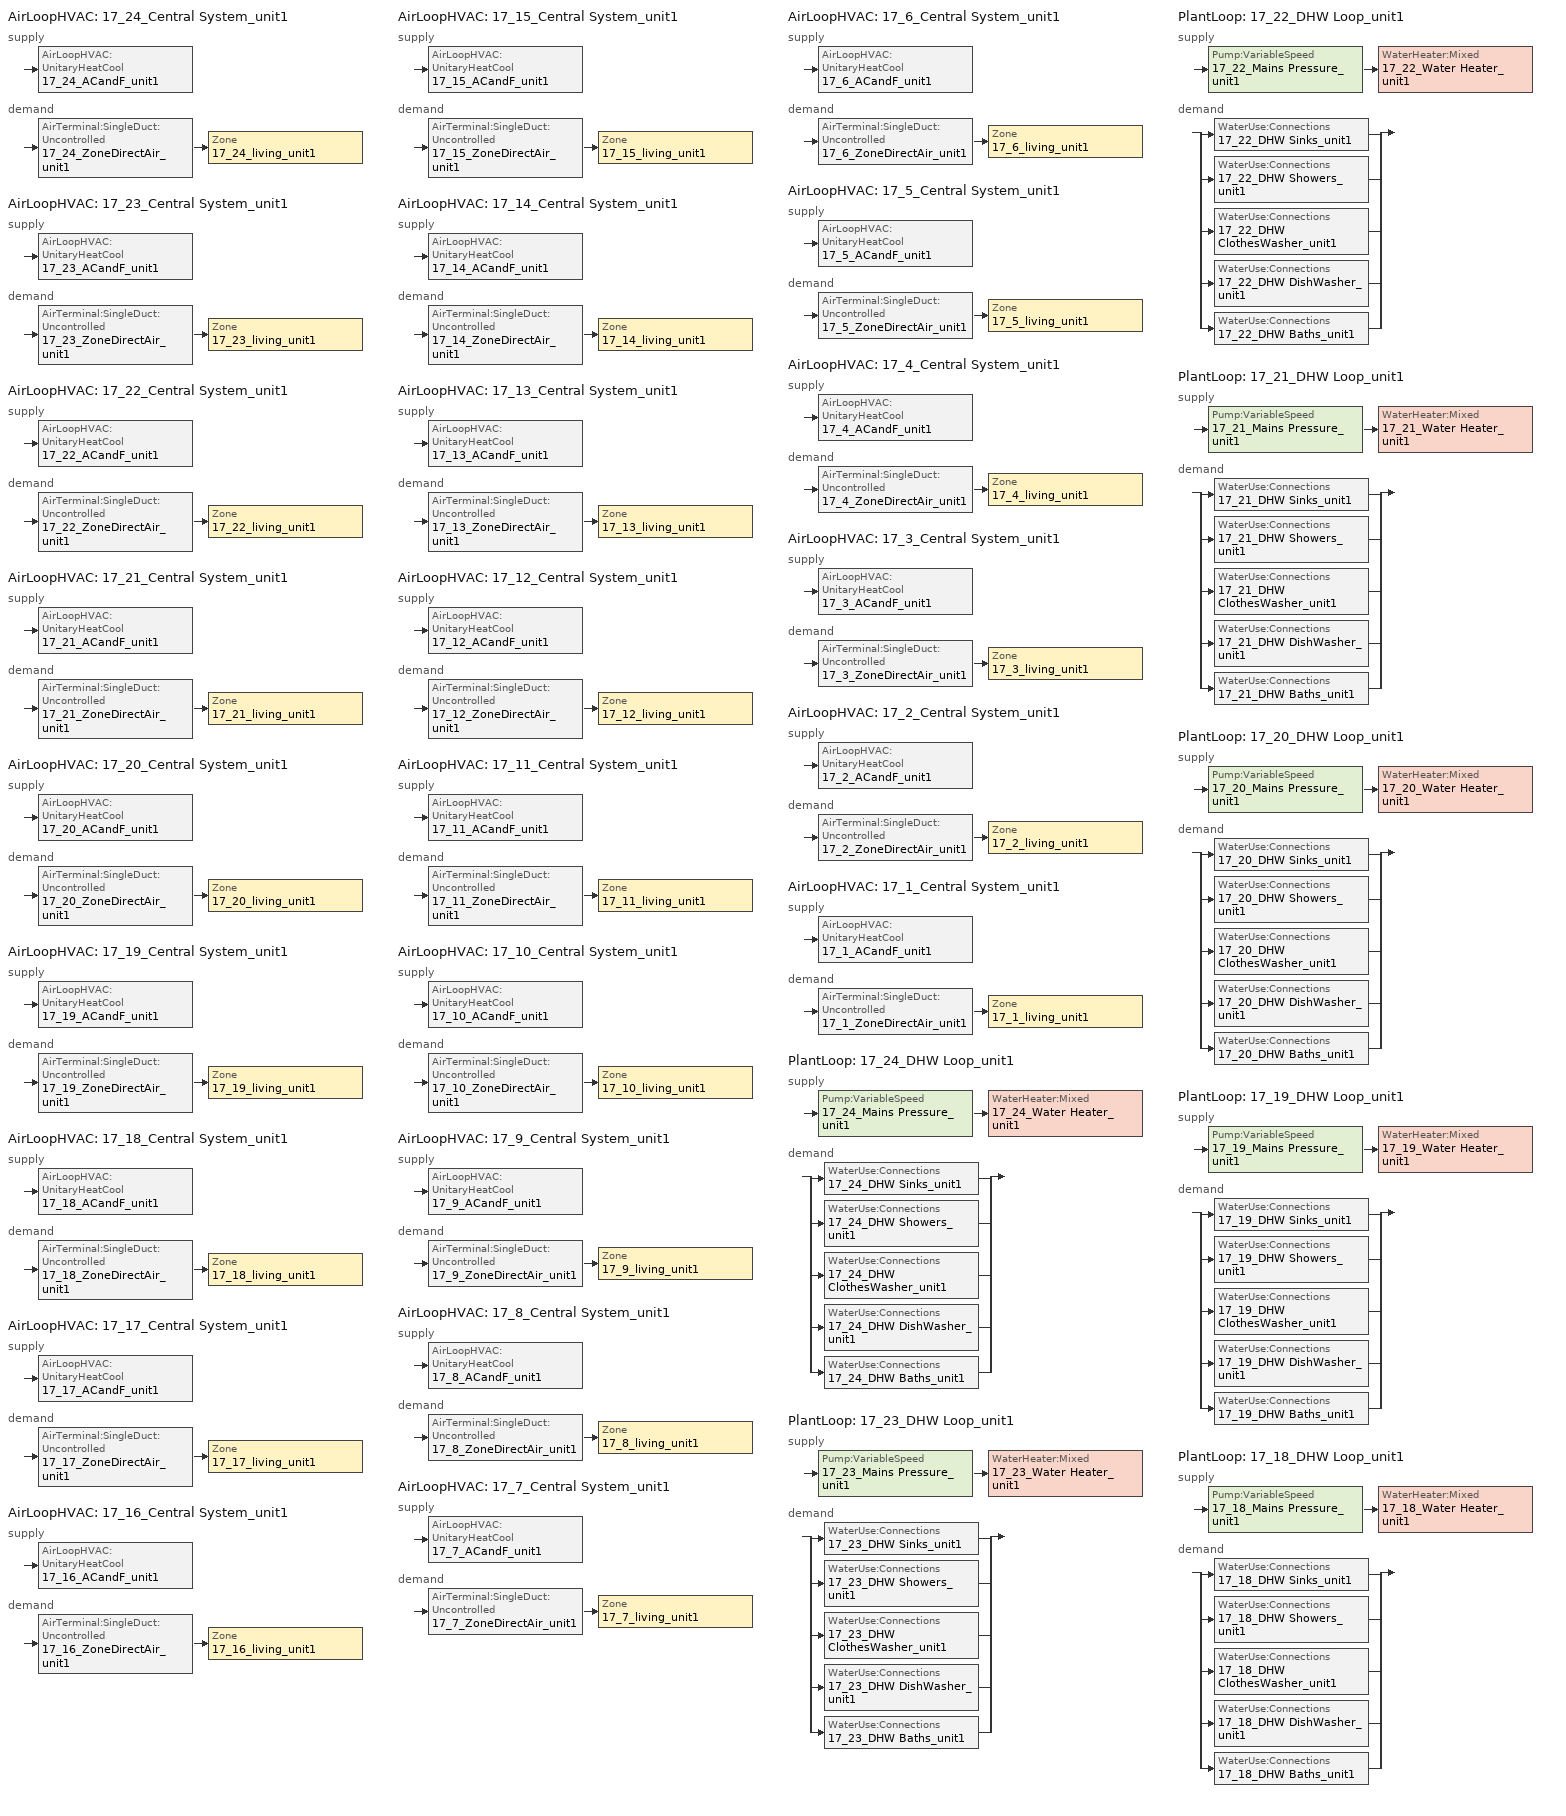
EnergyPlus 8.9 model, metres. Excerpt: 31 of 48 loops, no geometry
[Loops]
AirLoopHVAC '17_24_Central System_unit1'
 supply: AirLoopHVAC:UnitaryHeatCool '17_24_ACandF_unit1'
 demand: AirTerminal:SingleDuct:Uncontrolled '17_24_ZoneDirectAir_unit1' > Zone '17_24_living_unit1'
AirLoopHVAC '17_23_Central System_unit1'
 supply: AirLoopHVAC:UnitaryHeatCool '17_23_ACandF_unit1'
 demand: AirTerminal:SingleDuct:Uncontrolled '17_23_ZoneDirectAir_unit1' > Zone '17_23_living_unit1'
AirLoopHVAC '17_22_Central System_unit1'
 supply: AirLoopHVAC:UnitaryHeatCool '17_22_ACandF_unit1'
 demand: AirTerminal:SingleDuct:Uncontrolled '17_22_ZoneDirectAir_unit1' > Zone '17_22_living_unit1'
AirLoopHVAC '17_21_Central System_unit1'
 supply: AirLoopHVAC:UnitaryHeatCool '17_21_ACandF_unit1'
 demand: AirTerminal:SingleDuct:Uncontrolled '17_21_ZoneDirectAir_unit1' > Zone '17_21_living_unit1'
AirLoopHVAC '17_20_Central System_unit1'
 supply: AirLoopHVAC:UnitaryHeatCool '17_20_ACandF_unit1'
 demand: AirTerminal:SingleDuct:Uncontrolled '17_20_ZoneDirectAir_unit1' > Zone '17_20_living_unit1'
AirLoopHVAC '17_19_Central System_unit1'
 supply: AirLoopHVAC:UnitaryHeatCool '17_19_ACandF_unit1'
 demand: AirTerminal:SingleDuct:Uncontrolled '17_19_ZoneDirectAir_unit1' > Zone '17_19_living_unit1'
AirLoopHVAC '17_18_Central System_unit1'
 supply: AirLoopHVAC:UnitaryHeatCool '17_18_ACandF_unit1'
 demand: AirTerminal:SingleDuct:Uncontrolled '17_18_ZoneDirectAir_unit1' > Zone '17_18_living_unit1'
AirLoopHVAC '17_17_Central System_unit1'
 supply: AirLoopHVAC:UnitaryHeatCool '17_17_ACandF_unit1'
 demand: AirTerminal:SingleDuct:Uncontrolled '17_17_ZoneDirectAir_unit1' > Zone '17_17_living_unit1'
AirLoopHVAC '17_16_Central System_unit1'
 supply: AirLoopHVAC:UnitaryHeatCool '17_16_ACandF_unit1'
 demand: AirTerminal:SingleDuct:Uncontrolled '17_16_ZoneDirectAir_unit1' > Zone '17_16_living_unit1'
AirLoopHVAC '17_15_Central System_unit1'
 supply: AirLoopHVAC:UnitaryHeatCool '17_15_ACandF_unit1'
 demand: AirTerminal:SingleDuct:Uncontrolled '17_15_ZoneDirectAir_unit1' > Zone '17_15_living_unit1'
AirLoopHVAC '17_14_Central System_unit1'
 supply: AirLoopHVAC:UnitaryHeatCool '17_14_ACandF_unit1'
 demand: AirTerminal:SingleDuct:Uncontrolled '17_14_ZoneDirectAir_unit1' > Zone '17_14_living_unit1'
AirLoopHVAC '17_13_Central System_unit1'
 supply: AirLoopHVAC:UnitaryHeatCool '17_13_ACandF_unit1'
 demand: AirTerminal:SingleDuct:Uncontrolled '17_13_ZoneDirectAir_unit1' > Zone '17_13_living_unit1'
AirLoopHVAC '17_12_Central System_unit1'
 supply: AirLoopHVAC:UnitaryHeatCool '17_12_ACandF_unit1'
 demand: AirTerminal:SingleDuct:Uncontrolled '17_12_ZoneDirectAir_unit1' > Zone '17_12_living_unit1'
AirLoopHVAC '17_11_Central System_unit1'
 supply: AirLoopHVAC:UnitaryHeatCool '17_11_ACandF_unit1'
 demand: AirTerminal:SingleDuct:Uncontrolled '17_11_ZoneDirectAir_unit1' > Zone '17_11_living_unit1'
AirLoopHVAC '17_10_Central System_unit1'
 supply: AirLoopHVAC:UnitaryHeatCool '17_10_ACandF_unit1'
 demand: AirTerminal:SingleDuct:Uncontrolled '17_10_ZoneDirectAir_unit1' > Zone '17_10_living_unit1'
AirLoopHVAC '17_9_Central System_unit1'
 supply: AirLoopHVAC:UnitaryHeatCool '17_9_ACandF_unit1'
 demand: AirTerminal:SingleDuct:Uncontrolled '17_9_ZoneDirectAir_unit1' > Zone '17_9_living_unit1'
AirLoopHVAC '17_8_Central System_unit1'
 supply: AirLoopHVAC:UnitaryHeatCool '17_8_ACandF_unit1'
 demand: AirTerminal:SingleDuct:Uncontrolled '17_8_ZoneDirectAir_unit1' > Zone '17_8_living_unit1'
AirLoopHVAC '17_7_Central System_unit1'
 supply: AirLoopHVAC:UnitaryHeatCool '17_7_ACandF_unit1'
 demand: AirTerminal:SingleDuct:Uncontrolled '17_7_ZoneDirectAir_unit1' > Zone '17_7_living_unit1'
AirLoopHVAC '17_6_Central System_unit1'
 supply: AirLoopHVAC:UnitaryHeatCool '17_6_ACandF_unit1'
 demand: AirTerminal:SingleDuct:Uncontrolled '17_6_ZoneDirectAir_unit1' > Zone '17_6_living_unit1'
AirLoopHVAC '17_5_Central System_unit1'
 supply: AirLoopHVAC:UnitaryHeatCool '17_5_ACandF_unit1'
 demand: AirTerminal:SingleDuct:Uncontrolled '17_5_ZoneDirectAir_unit1' > Zone '17_5_living_unit1'
AirLoopHVAC '17_4_Central System_unit1'
 supply: AirLoopHVAC:UnitaryHeatCool '17_4_ACandF_unit1'
 demand: AirTerminal:SingleDuct:Uncontrolled '17_4_ZoneDirectAir_unit1' > Zone '17_4_living_unit1'
AirLoopHVAC '17_3_Central System_unit1'
 supply: AirLoopHVAC:UnitaryHeatCool '17_3_ACandF_unit1'
 demand: AirTerminal:SingleDuct:Uncontrolled '17_3_ZoneDirectAir_unit1' > Zone '17_3_living_unit1'
AirLoopHVAC '17_2_Central System_unit1'
 supply: AirLoopHVAC:UnitaryHeatCool '17_2_ACandF_unit1'
 demand: AirTerminal:SingleDuct:Uncontrolled '17_2_ZoneDirectAir_unit1' > Zone '17_2_living_unit1'
AirLoopHVAC '17_1_Central System_unit1'
 supply: AirLoopHVAC:UnitaryHeatCool '17_1_ACandF_unit1'
 demand: AirTerminal:SingleDuct:Uncontrolled '17_1_ZoneDirectAir_unit1' > Zone '17_1_living_unit1'
PlantLoop '17_24_DHW Loop_unit1'
 supply: Pump:VariableSpeed '17_24_Mains Pressure_unit1' > WaterHeater:Mixed '17_24_Water Heater_unit1'
 demand: split
  | WaterUse:Connections '17_24_DHW Sinks_unit1'
  | WaterUse:Connections '17_24_DHW Showers_unit1'
  | WaterUse:Connections '17_24_DHW ClothesWasher_unit1'
  | WaterUse:Connections '17_24_DHW DishWasher_unit1'
  | WaterUse:Connections '17_24_DHW Baths_unit1'
PlantLoop '17_23_DHW Loop_unit1'
 supply: Pump:VariableSpeed '17_23_Mains Pressure_unit1' > WaterHeater:Mixed '17_23_Water Heater_unit1'
 demand: split
  | WaterUse:Connections '17_23_DHW Sinks_unit1'
  | WaterUse:Connections '17_23_DHW Showers_unit1'
  | WaterUse:Connections '17_23_DHW ClothesWasher_unit1'
  | WaterUse:Connections '17_23_DHW DishWasher_unit1'
  | WaterUse:Connections '17_23_DHW Baths_unit1'
PlantLoop '17_22_DHW Loop_unit1'
 supply: Pump:VariableSpeed '17_22_Mains Pressure_unit1' > WaterHeater:Mixed '17_22_Water Heater_unit1'
 demand: split
  | WaterUse:Connections '17_22_DHW Sinks_unit1'
  | WaterUse:Connections '17_22_DHW Showers_unit1'
  | WaterUse:Connections '17_22_DHW ClothesWasher_unit1'
  | WaterUse:Connections '17_22_DHW DishWasher_unit1'
  | WaterUse:Connections '17_22_DHW Baths_unit1'
PlantLoop '17_21_DHW Loop_unit1'
 supply: Pump:VariableSpeed '17_21_Mains Pressure_unit1' > WaterHeater:Mixed '17_21_Water Heater_unit1'
 demand: split
  | WaterUse:Connections '17_21_DHW Sinks_unit1'
  | WaterUse:Connections '17_21_DHW Showers_unit1'
  | WaterUse:Connections '17_21_DHW ClothesWasher_unit1'
  | WaterUse:Connections '17_21_DHW DishWasher_unit1'
  | WaterUse:Connections '17_21_DHW Baths_unit1'
PlantLoop '17_20_DHW Loop_unit1'
 supply: Pump:VariableSpeed '17_20_Mains Pressure_unit1' > WaterHeater:Mixed '17_20_Water Heater_unit1'
 demand: split
  | WaterUse:Connections '17_20_DHW Sinks_unit1'
  | WaterUse:Connections '17_20_DHW Showers_unit1'
  | WaterUse:Connections '17_20_DHW ClothesWasher_unit1'
  | WaterUse:Connections '17_20_DHW DishWasher_unit1'
  | WaterUse:Connections '17_20_DHW Baths_unit1'
PlantLoop '17_19_DHW Loop_unit1'
 supply: Pump:VariableSpeed '17_19_Mains Pressure_unit1' > WaterHeater:Mixed '17_19_Water Heater_unit1'
 demand: split
  | WaterUse:Connections '17_19_DHW Sinks_unit1'
  | WaterUse:Connections '17_19_DHW Showers_unit1'
  | WaterUse:Connections '17_19_DHW ClothesWasher_unit1'
  | WaterUse:Connections '17_19_DHW DishWasher_unit1'
  | WaterUse:Connections '17_19_DHW Baths_unit1'
PlantLoop '17_18_DHW Loop_unit1'
 supply: Pump:VariableSpeed '17_18_Mains Pressure_unit1' > WaterHeater:Mixed '17_18_Water Heater_unit1'
 demand: split
  | WaterUse:Connections '17_18_DHW Sinks_unit1'
  | WaterUse:Connections '17_18_DHW Showers_unit1'
  | WaterUse:Connections '17_18_DHW ClothesWasher_unit1'
  | WaterUse:Connections '17_18_DHW DishWasher_unit1'
  | WaterUse:Connections '17_18_DHW Baths_unit1'
[DesignSpecification:OutdoorAir] Outdoor Air Method=Flow/Zone; Outdoor Air Flow per Person {m3/s-person}=0; Outdoor Air Flow per Zone {m3/s}=0.0283168
17_24_SZ_DSOA_living_unit1; 17_23_SZ_DSOA_living_unit1; 17_22_SZ_DSOA_living_unit1; 17_21_SZ_DSOA_living_unit1; 17_20_SZ_DSOA_living_unit1; 17_19_SZ_DSOA_living_unit1; 17_18_SZ_DSOA_living_unit1; 17_17_SZ_DSOA_living_unit1; 17_16_SZ_DSOA_living_unit1; 17_15_SZ_DSOA_living_unit1; 17_14_SZ_DSOA_living_unit1; 17_13_SZ_DSOA_living_unit1; 17_12_SZ_DSOA_living_unit1; 17_11_SZ_DSOA_living_unit1; 17_10_SZ_DSOA_living_unit1; 17_9_SZ_DSOA_living_unit1; 17_8_SZ_DSOA_living_unit1; 17_7_SZ_DSOA_living_unit1; 17_6_SZ_DSOA_living_unit1; 17_5_SZ_DSOA_living_unit1; 17_4_SZ_DSOA_living_unit1; 17_3_SZ_DSOA_living_unit1; 17_2_SZ_DSOA_living_unit1; 17_1_SZ_DSOA_living_unit1
[Sizing:Zone] Zone Cooling Design Supply Air Temperature Input Method=SupplyAirTemperature; Zone Cooling Design Supply Air Temperature {C}=12; Zone Heating Design Supply Air Temperature Input Method=SupplyAirTemperature; Zone Heating Design Supply Air Temperature {C}=50; Zone Cooling Design Supply Air Humidity Ratio {kgWater/kgDryAir}=0.008; Zone Heating Design Supply Air Humidity Ratio {kgWater/kgDryAir}=0.008; Cooling Design Air Flow Method=DesignDay; Cooling Minimum Air Flow per Zone Floor Area {m3/s-m2}=0.000762; Heating Design Air Flow Method=DesignDay; Heating Maximum Air Flow per Zone Floor Area {m3/s-m2}=0.002032; Heating Maximum Air Flow {m3/s}=0.141576; Heating Maximum Air Flow Fraction=0.3
Name | Design Specification Outdoor Air Object
17_24_living_unit1 | 17_24_SZ_DSOA_living_unit1
17_23_living_unit1 | 17_23_SZ_DSOA_living_unit1
17_22_living_unit1 | 17_22_SZ_DSOA_living_unit1
17_21_living_unit1 | 17_21_SZ_DSOA_living_unit1
17_20_living_unit1 | 17_20_SZ_DSOA_living_unit1
17_19_living_unit1 | 17_19_SZ_DSOA_living_unit1
17_18_living_unit1 | 17_18_SZ_DSOA_living_unit1
17_17_living_unit1 | 17_17_SZ_DSOA_living_unit1
17_16_living_unit1 | 17_16_SZ_DSOA_living_unit1
17_15_living_unit1 | 17_15_SZ_DSOA_living_unit1
17_14_living_unit1 | 17_14_SZ_DSOA_living_unit1
17_13_living_unit1 | 17_13_SZ_DSOA_living_unit1
17_12_living_unit1 | 17_12_SZ_DSOA_living_unit1
17_11_living_unit1 | 17_11_SZ_DSOA_living_unit1
17_10_living_unit1 | 17_10_SZ_DSOA_living_unit1
17_9_living_unit1 | 17_9_SZ_DSOA_living_unit1
17_8_living_unit1 | 17_8_SZ_DSOA_living_unit1
17_7_living_unit1 | 17_7_SZ_DSOA_living_unit1
17_6_living_unit1 | 17_6_SZ_DSOA_living_unit1
17_5_living_unit1 | 17_5_SZ_DSOA_living_unit1
17_4_living_unit1 | 17_4_SZ_DSOA_living_unit1
17_3_living_unit1 | 17_3_SZ_DSOA_living_unit1
17_2_living_unit1 | 17_2_SZ_DSOA_living_unit1
17_1_living_unit1 | 17_1_SZ_DSOA_living_unit1
[Sizing:System] Type of Load to Size On=Sensible; Design Outdoor Air Flow Rate {m3/s}=autosize; Central Heating Maximum System Air Flow Ratio=1; Preheat Design Temperature {C}=7; Preheat Design Humidity Ratio {kgWater/kgDryAir}=0.008; Precool Design Temperature {C}=11; Precool Design Humidity Ratio {kgWater/kgDryAir}=0.008; Central Cooling Design Supply Air Temperature {C}=12; Central Heating Design Supply Air Temperature {C}=50; Type of Zone Sum to Use=NonCoincident; 100% Outdoor Air in Cooling=No; 100% Outdoor Air in Heating=No; Central Cooling Design Supply Air Humidity Ratio {kgWater/kgDryAir}=0.008; Central Heating Design Supply Air Humidity Ratio {kgWater/kgDryAir}=0.008; Cooling Supply Air Flow Rate Method=DesignDay; Heating Supply Air Flow Rate Method=DesignDay; Zone Maximum Outdoor Air Fraction=1; Cooling Design Capacity Method=CoolingDesignCapacity; Cooling Design Capacity {W}=autosize; Heating Design Capacity Method=HeatingDesignCapacity; Heating Design Capacity {W}=autosize; Central Cooling Capacity Control Method=OnOff
17_24_Central System_unit1; 17_23_Central System_unit1; 17_22_Central System_unit1; 17_21_Central System_unit1; 17_20_Central System_unit1; 17_19_Central System_unit1; 17_18_Central System_unit1; 17_17_Central System_unit1; 17_16_Central System_unit1; 17_15_Central System_unit1; 17_14_Central System_unit1; 17_13_Central System_unit1; 17_12_Central System_unit1; 17_11_Central System_unit1; 17_10_Central System_unit1; 17_9_Central System_unit1; 17_8_Central System_unit1; 17_7_Central System_unit1; 17_6_Central System_unit1; 17_5_Central System_unit1; 17_4_Central System_unit1; 17_3_Central System_unit1; 17_2_Central System_unit1; 17_1_Central System_unit1
[Sizing:Plant] Loop Type=Heating; Design Loop Exit Temperature {C}=48.8889; Loop Design Temperature Difference {deltaC}=5.55556
17_24_DHW Loop_unit1; 17_23_DHW Loop_unit1; 17_22_DHW Loop_unit1; 17_21_DHW Loop_unit1; 17_20_DHW Loop_unit1; 17_19_DHW Loop_unit1; 17_18_DHW Loop_unit1
[ZoneControl:Thermostat] Control Type Schedule=17_zone_control_type
Name | Zone or ZoneList | Control 1
17_24_Zone Thermostat_unit1 | 17_24_living_unit1 | 17_24_thermostat_living Dual SP Control
17_23_Zone Thermostat_unit1 | 17_23_living_unit1 | 17_23_thermostat_living Dual SP Control
17_22_Zone Thermostat_unit1 | 17_22_living_unit1 | 17_22_thermostat_living Dual SP Control
17_21_Zone Thermostat_unit1 | 17_21_living_unit1 | 17_21_thermostat_living Dual SP Control
17_20_Zone Thermostat_unit1 | 17_20_living_unit1 | 17_20_thermostat_living Dual SP Control
17_19_Zone Thermostat_unit1 | 17_19_living_unit1 | 17_19_thermostat_living Dual SP Control
17_18_Zone Thermostat_unit1 | 17_18_living_unit1 | 17_18_thermostat_living Dual SP Control
17_17_Zone Thermostat_unit1 | 17_17_living_unit1 | 17_17_thermostat_living Dual SP Control
17_16_Zone Thermostat_unit1 | 17_16_living_unit1 | 17_16_thermostat_living Dual SP Control
17_15_Zone Thermostat_unit1 | 17_15_living_unit1 | 17_15_thermostat_living Dual SP Control
17_14_Zone Thermostat_unit1 | 17_14_living_unit1 | 17_14_thermostat_living Dual SP Control
17_13_Zone Thermostat_unit1 | 17_13_living_unit1 | 17_13_thermostat_living Dual SP Control
17_12_Zone Thermostat_unit1 | 17_12_living_unit1 | 17_12_thermostat_living Dual SP Control
17_11_Zone Thermostat_unit1 | 17_11_living_unit1 | 17_11_thermostat_living Dual SP Control
17_10_Zone Thermostat_unit1 | 17_10_living_unit1 | 17_10_thermostat_living Dual SP Control
17_9_Zone Thermostat_unit1 | 17_9_living_unit1 | 17_9_thermostat_living Dual SP Control
17_8_Zone Thermostat_unit1 | 17_8_living_unit1 | 17_8_thermostat_living Dual SP Control
17_7_Zone Thermostat_unit1 | 17_7_living_unit1 | 17_7_thermostat_living Dual SP Control
17_6_Zone Thermostat_unit1 | 17_6_living_unit1 | 17_6_thermostat_living Dual SP Control
17_5_Zone Thermostat_unit1 | 17_5_living_unit1 | 17_5_thermostat_living Dual SP Control
17_4_Zone Thermostat_unit1 | 17_4_living_unit1 | 17_4_thermostat_living Dual SP Control
17_3_Zone Thermostat_unit1 | 17_3_living_unit1 | 17_3_thermostat_living Dual SP Control
17_2_Zone Thermostat_unit1 | 17_2_living_unit1 | 17_2_thermostat_living Dual SP Control
17_1_Zone Thermostat_unit1 | 17_1_living_unit1 | 17_1_thermostat_living Dual SP Control
[ThermostatSetpoint:DualSetpoint] Heating Setpoint Temperature Schedule=17_heating_sch; Cooling Setpoint Temperature Schedule=17_cooling_sch
17_24_thermostat_living Dual SP Control; 17_23_thermostat_living Dual SP Control; 17_22_thermostat_living Dual SP Control; 17_21_thermostat_living Dual SP Control; 17_20_thermostat_living Dual SP Control; 17_19_thermostat_living Dual SP Control; 17_18_thermostat_living Dual SP Control; 17_17_thermostat_living Dual SP Control; 17_16_thermostat_living Dual SP Control; 17_15_thermostat_living Dual SP Control; 17_14_thermostat_living Dual SP Control; 17_13_thermostat_living Dual SP Control; 17_12_thermostat_living Dual SP Control; 17_11_thermostat_living Dual SP Control; 17_10_thermostat_living Dual SP Control; 17_9_thermostat_living Dual SP Control; 17_8_thermostat_living Dual SP Control; 17_7_thermostat_living Dual SP Control; 17_6_thermostat_living Dual SP Control; 17_5_thermostat_living Dual SP Control; 17_4_thermostat_living Dual SP Control; 17_3_thermostat_living Dual SP Control; 17_2_thermostat_living Dual SP Control; 17_1_thermostat_living Dual SP Control
[AirTerminal:SingleDuct:Uncontrolled] Availability Schedule=17_always_avail; Maximum Air Flow Rate {m3/s}=autosize
17_24_ZoneDirectAir_unit1; 17_23_ZoneDirectAir_unit1; 17_22_ZoneDirectAir_unit1; 17_21_ZoneDirectAir_unit1; 17_20_ZoneDirectAir_unit1; 17_19_ZoneDirectAir_unit1; 17_18_ZoneDirectAir_unit1; 17_17_ZoneDirectAir_unit1; 17_16_ZoneDirectAir_unit1; 17_15_ZoneDirectAir_unit1; 17_14_ZoneDirectAir_unit1; 17_13_ZoneDirectAir_unit1; 17_12_ZoneDirectAir_unit1; 17_11_ZoneDirectAir_unit1; 17_10_ZoneDirectAir_unit1; 17_9_ZoneDirectAir_unit1; 17_8_ZoneDirectAir_unit1; 17_7_ZoneDirectAir_unit1; 17_6_ZoneDirectAir_unit1; 17_5_ZoneDirectAir_unit1; 17_4_ZoneDirectAir_unit1; 17_3_ZoneDirectAir_unit1; 17_2_ZoneDirectAir_unit1; 17_1_ZoneDirectAir_unit1
[Zone equipment]
17_24_living_unit1: 17_24_ZoneDirectAir_unit1
17_23_living_unit1: 17_23_ZoneDirectAir_unit1
17_22_living_unit1: 17_22_ZoneDirectAir_unit1
17_21_living_unit1: 17_21_ZoneDirectAir_unit1
17_20_living_unit1: 17_20_ZoneDirectAir_unit1
17_19_living_unit1: 17_19_ZoneDirectAir_unit1
17_18_living_unit1: 17_18_ZoneDirectAir_unit1
17_17_living_unit1: 17_17_ZoneDirectAir_unit1
17_16_living_unit1: 17_16_ZoneDirectAir_unit1
17_15_living_unit1: 17_15_ZoneDirectAir_unit1
17_14_living_unit1: 17_14_ZoneDirectAir_unit1
17_13_living_unit1: 17_13_ZoneDirectAir_unit1
17_12_living_unit1: 17_12_ZoneDirectAir_unit1
17_11_living_unit1: 17_11_ZoneDirectAir_unit1
17_10_living_unit1: 17_10_ZoneDirectAir_unit1
17_9_living_unit1: 17_9_ZoneDirectAir_unit1
17_8_living_unit1: 17_8_ZoneDirectAir_unit1
17_7_living_unit1: 17_7_ZoneDirectAir_unit1
17_6_living_unit1: 17_6_ZoneDirectAir_unit1
17_5_living_unit1: 17_5_ZoneDirectAir_unit1
17_4_living_unit1: 17_4_ZoneDirectAir_unit1
17_3_living_unit1: 17_3_ZoneDirectAir_unit1
17_2_living_unit1: 17_2_ZoneDirectAir_unit1
17_1_living_unit1: 17_1_ZoneDirectAir_unit1
[Fan:OnOff] Availability Schedule=17_always_avail; Fan Total Efficiency=0.5915; Pressure Rise {Pa}=400; Maximum Flow Rate {m3/s}=autosize; Motor Efficiency=0.65; Motor In Airstream Fraction=1
17_24_Supply Fan_unit1; 17_23_Supply Fan_unit1; 17_22_Supply Fan_unit1; 17_21_Supply Fan_unit1; 17_20_Supply Fan_unit1; 17_19_Supply Fan_unit1; 17_18_Supply Fan_unit1; 17_17_Supply Fan_unit1; 17_16_Supply Fan_unit1; 17_15_Supply Fan_unit1; 17_14_Supply Fan_unit1; 17_13_Supply Fan_unit1; 17_12_Supply Fan_unit1; 17_11_Supply Fan_unit1; 17_10_Supply Fan_unit1; 17_9_Supply Fan_unit1; 17_8_Supply Fan_unit1; 17_7_Supply Fan_unit1; 17_6_Supply Fan_unit1; 17_5_Supply Fan_unit1; 17_4_Supply Fan_unit1; 17_3_Supply Fan_unit1; 17_2_Supply Fan_unit1; 17_1_Supply Fan_unit1
[Coil:Cooling:DX:SingleSpeed] Availability Schedule=17_always_avail; Gross Rated Total Cooling Capacity {W}=autosize; Gross Rated Sensible Heat Ratio=autosize; Gross Rated Cooling COP {W/W}=3.97009; Rated Air Flow Rate {m3/s}=autosize
Name | Total Cooling Capacity Function of Temperature Curve | Total Cooling Capacity Function of Flow Fraction Curve | Energy Input Ratio Function of Temperature Curve | Energy Input Ratio Function of Flow Fraction Curve | Part Load Fraction Correlation Curve
17_24_DX Cooling Coil_unit1 | 17_24_Cool-Cap-FT | 17_24_ConstantCubic | 17_24_Cool-EIR-FT | 17_24_ConstantCubic | 17_24_Cool-PLF-fPLR
17_23_DX Cooling Coil_unit1 | 17_23_Cool-Cap-FT | 17_23_ConstantCubic | 17_23_Cool-EIR-FT | 17_23_ConstantCubic | 17_23_Cool-PLF-fPLR
17_22_DX Cooling Coil_unit1 | 17_22_Cool-Cap-FT | 17_22_ConstantCubic | 17_22_Cool-EIR-FT | 17_22_ConstantCubic | 17_22_Cool-PLF-fPLR
17_21_DX Cooling Coil_unit1 | 17_21_Cool-Cap-FT | 17_21_ConstantCubic | 17_21_Cool-EIR-FT | 17_21_ConstantCubic | 17_21_Cool-PLF-fPLR
17_20_DX Cooling Coil_unit1 | 17_20_Cool-Cap-FT | 17_20_ConstantCubic | 17_20_Cool-EIR-FT | 17_20_ConstantCubic | 17_20_Cool-PLF-fPLR
17_19_DX Cooling Coil_unit1 | 17_19_Cool-Cap-FT | 17_19_ConstantCubic | 17_19_Cool-EIR-FT | 17_19_ConstantCubic | 17_19_Cool-PLF-fPLR
17_18_DX Cooling Coil_unit1 | 17_18_Cool-Cap-FT | 17_18_ConstantCubic | 17_18_Cool-EIR-FT | 17_18_ConstantCubic | 17_18_Cool-PLF-fPLR
17_17_DX Cooling Coil_unit1 | 17_17_Cool-Cap-FT | 17_17_ConstantCubic | 17_17_Cool-EIR-FT | 17_17_ConstantCubic | 17_17_Cool-PLF-fPLR
17_16_DX Cooling Coil_unit1 | 17_16_Cool-Cap-FT | 17_16_ConstantCubic | 17_16_Cool-EIR-FT | 17_16_ConstantCubic | 17_16_Cool-PLF-fPLR
17_15_DX Cooling Coil_unit1 | 17_15_Cool-Cap-FT | 17_15_ConstantCubic | 17_15_Cool-EIR-FT | 17_15_ConstantCubic | 17_15_Cool-PLF-fPLR
17_14_DX Cooling Coil_unit1 | 17_14_Cool-Cap-FT | 17_14_ConstantCubic | 17_14_Cool-EIR-FT | 17_14_ConstantCubic | 17_14_Cool-PLF-fPLR
17_13_DX Cooling Coil_unit1 | 17_13_Cool-Cap-FT | 17_13_ConstantCubic | 17_13_Cool-EIR-FT | 17_13_ConstantCubic | 17_13_Cool-PLF-fPLR
17_12_DX Cooling Coil_unit1 | 17_12_Cool-Cap-FT | 17_12_ConstantCubic | 17_12_Cool-EIR-FT | 17_12_ConstantCubic | 17_12_Cool-PLF-fPLR
17_11_DX Cooling Coil_unit1 | 17_11_Cool-Cap-FT | 17_11_ConstantCubic | 17_11_Cool-EIR-FT | 17_11_ConstantCubic | 17_11_Cool-PLF-fPLR
17_10_DX Cooling Coil_unit1 | 17_10_Cool-Cap-FT | 17_10_ConstantCubic | 17_10_Cool-EIR-FT | 17_10_ConstantCubic | 17_10_Cool-PLF-fPLR
17_9_DX Cooling Coil_unit1 | 17_9_Cool-Cap-FT | 17_9_ConstantCubic | 17_9_Cool-EIR-FT | 17_9_ConstantCubic | 17_9_Cool-PLF-fPLR
17_8_DX Cooling Coil_unit1 | 17_8_Cool-Cap-FT | 17_8_ConstantCubic | 17_8_Cool-EIR-FT | 17_8_ConstantCubic | 17_8_Cool-PLF-fPLR
17_7_DX Cooling Coil_unit1 | 17_7_Cool-Cap-FT | 17_7_ConstantCubic | 17_7_Cool-EIR-FT | 17_7_ConstantCubic | 17_7_Cool-PLF-fPLR
17_6_DX Cooling Coil_unit1 | 17_6_Cool-Cap-FT | 17_6_ConstantCubic | 17_6_Cool-EIR-FT | 17_6_ConstantCubic | 17_6_Cool-PLF-fPLR
17_5_DX Cooling Coil_unit1 | 17_5_Cool-Cap-FT | 17_5_ConstantCubic | 17_5_Cool-EIR-FT | 17_5_ConstantCubic | 17_5_Cool-PLF-fPLR
17_4_DX Cooling Coil_unit1 | 17_4_Cool-Cap-FT | 17_4_ConstantCubic | 17_4_Cool-EIR-FT | 17_4_ConstantCubic | 17_4_Cool-PLF-fPLR
17_3_DX Cooling Coil_unit1 | 17_3_Cool-Cap-FT | 17_3_ConstantCubic | 17_3_Cool-EIR-FT | 17_3_ConstantCubic | 17_3_Cool-PLF-fPLR
17_2_DX Cooling Coil_unit1 | 17_2_Cool-Cap-FT | 17_2_ConstantCubic | 17_2_Cool-EIR-FT | 17_2_ConstantCubic | 17_2_Cool-PLF-fPLR
17_1_DX Cooling Coil_unit1 | 17_1_Cool-Cap-FT | 17_1_ConstantCubic | 17_1_Cool-EIR-FT | 17_1_ConstantCubic | 17_1_Cool-PLF-fPLR
[Coil:Heating:Electric] Availability Schedule=17_always_avail; Efficiency=1; Nominal Capacity {W}=autosize
17_24_Main electric heating coil_unit1; 17_23_Main electric heating coil_unit1; 17_22_Main electric heating coil_unit1; 17_21_Main electric heating coil_unit1; 17_20_Main electric heating coil_unit1; 17_19_Main electric heating coil_unit1; 17_18_Main electric heating coil_unit1; 17_17_Main electric heating coil_unit1; 17_16_Main electric heating coil_unit1; 17_15_Main electric heating coil_unit1; 17_14_Main electric heating coil_unit1; 17_13_Main electric heating coil_unit1; 17_12_Main electric heating coil_unit1; 17_11_Main electric heating coil_unit1; 17_10_Main electric heating coil_unit1; 17_9_Main electric heating coil_unit1; 17_8_Main electric heating coil_unit1; 17_7_Main electric heating coil_unit1; 17_6_Main electric heating coil_unit1; 17_5_Main electric heating coil_unit1; 17_4_Main electric heating coil_unit1; 17_3_Main electric heating coil_unit1; 17_2_Main electric heating coil_unit1; 17_1_Main electric heating coil_unit1
[AirLoopHVAC:UnitaryHeatCool] Availability Schedule=17_always_avail; Supply Air Fan Operating Mode Schedule=17_fan_cycle; Maximum Supply Air Temperature {C}=80; Cooling Supply Air Flow Rate {m3/s}=autosize; Heating Supply Air Flow Rate {m3/s}=autosize; No Load Supply Air Flow Rate {m3/s}=0; Fan Placement=BlowThrough; Dehumidification Control Type=None
Name | Controlling Zone or Thermostat Location | Supply Fan | Heating Coil | Cooling Coil
17_24_ACandF_unit1 | 17_24_living_unit1 | 17_24_Supply Fan_unit1 | 17_24_Main electric heating coil_unit1 | 17_24_DX Cooling Coil_unit1
17_23_ACandF_unit1 | 17_23_living_unit1 | 17_23_Supply Fan_unit1 | 17_23_Main electric heating coil_unit1 | 17_23_DX Cooling Coil_unit1
17_22_ACandF_unit1 | 17_22_living_unit1 | 17_22_Supply Fan_unit1 | 17_22_Main electric heating coil_unit1 | 17_22_DX Cooling Coil_unit1
17_21_ACandF_unit1 | 17_21_living_unit1 | 17_21_Supply Fan_unit1 | 17_21_Main electric heating coil_unit1 | 17_21_DX Cooling Coil_unit1
17_20_ACandF_unit1 | 17_20_living_unit1 | 17_20_Supply Fan_unit1 | 17_20_Main electric heating coil_unit1 | 17_20_DX Cooling Coil_unit1
17_19_ACandF_unit1 | 17_19_living_unit1 | 17_19_Supply Fan_unit1 | 17_19_Main electric heating coil_unit1 | 17_19_DX Cooling Coil_unit1
17_18_ACandF_unit1 | 17_18_living_unit1 | 17_18_Supply Fan_unit1 | 17_18_Main electric heating coil_unit1 | 17_18_DX Cooling Coil_unit1
17_17_ACandF_unit1 | 17_17_living_unit1 | 17_17_Supply Fan_unit1 | 17_17_Main electric heating coil_unit1 | 17_17_DX Cooling Coil_unit1
17_16_ACandF_unit1 | 17_16_living_unit1 | 17_16_Supply Fan_unit1 | 17_16_Main electric heating coil_unit1 | 17_16_DX Cooling Coil_unit1
17_15_ACandF_unit1 | 17_15_living_unit1 | 17_15_Supply Fan_unit1 | 17_15_Main electric heating coil_unit1 | 17_15_DX Cooling Coil_unit1
17_14_ACandF_unit1 | 17_14_living_unit1 | 17_14_Supply Fan_unit1 | 17_14_Main electric heating coil_unit1 | 17_14_DX Cooling Coil_unit1
17_13_ACandF_unit1 | 17_13_living_unit1 | 17_13_Supply Fan_unit1 | 17_13_Main electric heating coil_unit1 | 17_13_DX Cooling Coil_unit1
17_12_ACandF_unit1 | 17_12_living_unit1 | 17_12_Supply Fan_unit1 | 17_12_Main electric heating coil_unit1 | 17_12_DX Cooling Coil_unit1
17_11_ACandF_unit1 | 17_11_living_unit1 | 17_11_Supply Fan_unit1 | 17_11_Main electric heating coil_unit1 | 17_11_DX Cooling Coil_unit1
17_10_ACandF_unit1 | 17_10_living_unit1 | 17_10_Supply Fan_unit1 | 17_10_Main electric heating coil_unit1 | 17_10_DX Cooling Coil_unit1
17_9_ACandF_unit1 | 17_9_living_unit1 | 17_9_Supply Fan_unit1 | 17_9_Main electric heating coil_unit1 | 17_9_DX Cooling Coil_unit1
17_8_ACandF_unit1 | 17_8_living_unit1 | 17_8_Supply Fan_unit1 | 17_8_Main electric heating coil_unit1 | 17_8_DX Cooling Coil_unit1
17_7_ACandF_unit1 | 17_7_living_unit1 | 17_7_Supply Fan_unit1 | 17_7_Main electric heating coil_unit1 | 17_7_DX Cooling Coil_unit1
17_6_ACandF_unit1 | 17_6_living_unit1 | 17_6_Supply Fan_unit1 | 17_6_Main electric heating coil_unit1 | 17_6_DX Cooling Coil_unit1
17_5_ACandF_unit1 | 17_5_living_unit1 | 17_5_Supply Fan_unit1 | 17_5_Main electric heating coil_unit1 | 17_5_DX Cooling Coil_unit1
17_4_ACandF_unit1 | 17_4_living_unit1 | 17_4_Supply Fan_unit1 | 17_4_Main electric heating coil_unit1 | 17_4_DX Cooling Coil_unit1
17_3_ACandF_unit1 | 17_3_living_unit1 | 17_3_Supply Fan_unit1 | 17_3_Main electric heating coil_unit1 | 17_3_DX Cooling Coil_unit1
17_2_ACandF_unit1 | 17_2_living_unit1 | 17_2_Supply Fan_unit1 | 17_2_Main electric heating coil_unit1 | 17_2_DX Cooling Coil_unit1
17_1_ACandF_unit1 | 17_1_living_unit1 | 17_1_Supply Fan_unit1 | 17_1_Main electric heating coil_unit1 | 17_1_DX Cooling Coil_unit1
[AirLoopHVAC] Design Supply Air Flow Rate {m3/s}=autosize
17_24_Central System_unit1; 17_23_Central System_unit1; 17_22_Central System_unit1; 17_21_Central System_unit1; 17_20_Central System_unit1; 17_19_Central System_unit1; 17_18_Central System_unit1; 17_17_Central System_unit1; 17_16_Central System_unit1; 17_15_Central System_unit1; 17_14_Central System_unit1; 17_13_Central System_unit1; 17_12_Central System_unit1; 17_11_Central System_unit1; 17_10_Central System_unit1; 17_9_Central System_unit1; 17_8_Central System_unit1; 17_7_Central System_unit1; 17_6_Central System_unit1; 17_5_Central System_unit1; 17_4_Central System_unit1; 17_3_Central System_unit1; 17_2_Central System_unit1; 17_1_Central System_unit1
[Pump:VariableSpeed] Design Maximum Flow Rate {m3/s}=autosize; Design Pump Head {Pa}=1; Design Power Consumption {W}=0; Motor Efficiency=1; Fraction of Motor Inefficiencies to Fluid Stream=0; Coefficient 1 of the Part Load Performance Curve=0; Coefficient 2 of the Part Load Performance Curve=1; Coefficient 3 of the Part Load Performance Curve=0; Coefficient 4 of the Part Load Performance Curve=0; Design Minimum Flow Rate {m3/s}=0; Pump Control Type=Intermittent
17_24_Mains Pressure_unit1; 17_23_Mains Pressure_unit1; 17_22_Mains Pressure_unit1; 17_21_Mains Pressure_unit1; 17_20_Mains Pressure_unit1; 17_19_Mains Pressure_unit1; 17_18_Mains Pressure_unit1
[WaterHeater:Mixed] Tank Volume {m3}=0.196841; Setpoint Temperature Schedule=17_dhw_setpt; Deadband Temperature Difference {deltaC}=2; Maximum Temperature Limit {C}=50; Heater Control Type=Cycle; Heater Maximum Capacity {W}=autosize; Heater Minimum Capacity {W}=0; Heater Ignition Minimum Flow Rate {m3/s}=0; Heater Fuel Type=electricity; Heater Thermal Efficiency=1; Ambient Temperature Indicator=Zone; Off Cycle Loss Coefficient to Ambient Temperature {W/K}=1.23162; Off Cycle Loss Fraction to Zone=1; On Cycle Loss Coefficient to Ambient Temperature {W/K}=1.23162; On Cycle Loss Fraction to Zone=1; Peak Use Flow Rate {m3/s}=0; Use Side Effectiveness=1; Source Side Effectiveness=1; Use Side Design Flow Rate {m3/s}=autosize; Source Side Design Flow Rate {m3/s}=0; Indirect Water Heating Recovery Time {hr}=1.5
Name | Ambient Temperature Zone
17_24_Water Heater_unit1 | 17_24_living_unit1
17_23_Water Heater_unit1 | 17_23_living_unit1
17_22_Water Heater_unit1 | 17_22_living_unit1
17_21_Water Heater_unit1 | 17_21_living_unit1
17_20_Water Heater_unit1 | 17_20_living_unit1
17_19_Water Heater_unit1 | 17_19_living_unit1
17_18_Water Heater_unit1 | 17_18_living_unit1
[WaterHeater:Sizing] Design Mode=ResidentialHUD-FHAMinimum; Number of Bedrooms=3; Number of Bathrooms=3
17_24_Water Heater_unit1; 17_23_Water Heater_unit1; 17_22_Water Heater_unit1; 17_21_Water Heater_unit1; 17_20_Water Heater_unit1; 17_19_Water Heater_unit1; 17_18_Water Heater_unit1
[PlantLoop] Fluid Type=Water; Maximum Loop Temperature {C}=100; Minimum Loop Temperature {C}=0; Maximum Loop Flow Rate {m3/s}=autosize; Minimum Loop Flow Rate {m3/s}=0; Plant Loop Volume {m3}=autocalculate; Load Distribution Scheme=Optimal
Name | Plant Equipment Operation Scheme
17_24_DHW Loop_unit1 | 17_24_DHW Loop Operation_unit1
17_23_DHW Loop_unit1 | 17_23_DHW Loop Operation_unit1
17_22_DHW Loop_unit1 | 17_22_DHW Loop Operation_unit1
17_21_DHW Loop_unit1 | 17_21_DHW Loop Operation_unit1
17_20_DHW Loop_unit1 | 17_20_DHW Loop Operation_unit1
17_19_DHW Loop_unit1 | 17_19_DHW Loop Operation_unit1
17_18_DHW Loop_unit1 | 17_18_DHW Loop Operation_unit1
[PlantEquipmentList]
17_24_DHW Plant Equipment_unit1: 17_24_Water Heater_unit1
17_23_DHW Plant Equipment_unit1: 17_23_Water Heater_unit1
17_22_DHW Plant Equipment_unit1: 17_22_Water Heater_unit1
17_21_DHW Plant Equipment_unit1: 17_21_Water Heater_unit1
17_20_DHW Plant Equipment_unit1: 17_20_Water Heater_unit1
17_19_DHW Plant Equipment_unit1: 17_19_Water Heater_unit1
17_18_DHW Plant Equipment_unit1: 17_18_Water Heater_unit1
[PlantEquipmentOperation:HeatingLoad] Load Range 1 Lower Limit {W}=0; Load Range 1 Upper Limit {W}=1000000000000000
Name | Range 1 Equipment List
17_24_DHW Control Scheme_unit1 | 17_24_DHW Plant Equipment_unit1
17_23_DHW Control Scheme_unit1 | 17_23_DHW Plant Equipment_unit1
17_22_DHW Control Scheme_unit1 | 17_22_DHW Plant Equipment_unit1
17_21_DHW Control Scheme_unit1 | 17_21_DHW Plant Equipment_unit1
17_20_DHW Control Scheme_unit1 | 17_20_DHW Plant Equipment_unit1
17_19_DHW Control Scheme_unit1 | 17_19_DHW Plant Equipment_unit1
17_18_DHW Control Scheme_unit1 | 17_18_DHW Plant Equipment_unit1
[PlantEquipmentOperationSchemes] Control Scheme 1 Schedule=17_always_avail
Name | Control Scheme 1
17_24_DHW Loop Operation_unit1 | 17_24_DHW Control Scheme_unit1
17_23_DHW Loop Operation_unit1 | 17_23_DHW Control Scheme_unit1
17_22_DHW Loop Operation_unit1 | 17_22_DHW Control Scheme_unit1
17_21_DHW Loop Operation_unit1 | 17_21_DHW Control Scheme_unit1
17_20_DHW Loop Operation_unit1 | 17_20_DHW Control Scheme_unit1
17_19_DHW Loop Operation_unit1 | 17_19_DHW Control Scheme_unit1
17_18_DHW Loop Operation_unit1 | 17_18_DHW Control Scheme_unit1
[SetpointManager:Scheduled] Control Variable=Temperature; Schedule=17_DHWSupplySetpoint
Name | Setpoint Node or NodeList
17_24_DHW Loop Setpoint Manager_unit1 | 17_24_DHW Supply Outlet Node_unit1
17_23_DHW Loop Setpoint Manager_unit1 | 17_23_DHW Supply Outlet Node_unit1
17_22_DHW Loop Setpoint Manager_unit1 | 17_22_DHW Supply Outlet Node_unit1
17_21_DHW Loop Setpoint Manager_unit1 | 17_21_DHW Supply Outlet Node_unit1
17_20_DHW Loop Setpoint Manager_unit1 | 17_20_DHW Supply Outlet Node_unit1
17_19_DHW Loop Setpoint Manager_unit1 | 17_19_DHW Supply Outlet Node_unit1
17_18_DHW Loop Setpoint Manager_unit1 | 17_18_DHW Supply Outlet Node_unit1
[WaterUse:Equipment]
Name | Peak Flow Rate {m3/s} | Flow Rate Fraction Schedule | Target Temperature Schedule
17_24_Clothes Washer_unit1; 17_23_Clothes Washer_unit1; 17_22_Clothes Washer_unit1; 17_21_Clothes Washer_unit1; 17_20_Clothes Washer_unit1; 17_19_Clothes Washer_unit1; 17_18_Clothes Washer_unit1 | 1.62192e-06 | 17_ClothesWasher | 17_CWWaterTempSchedule
17_24_Dishwasher_unit1; 17_23_Dishwasher_unit1; 17_22_Dishwasher_unit1; 17_21_Dishwasher_unit1; 17_20_Dishwasher_unit1; 17_19_Dishwasher_unit1; 17_18_Dishwasher_unit1 | 6.36685e-07 | 17_Dishwasher | 17_DWWaterTempSchedule
17_24_Sinks_unit1; 17_23_Sinks_unit1; 17_22_Sinks_unit1; 17_21_Sinks_unit1; 17_20_Sinks_unit1; 17_19_Sinks_unit1; 17_18_Sinks_unit1 | 7.1934e-05 | 17_BA_sink_sch | 17_SSBWaterTempSchedule
17_24_Showers_unit1; 17_23_Showers_unit1; 17_22_Showers_unit1; 17_21_Showers_unit1; 17_20_Showers_unit1; 17_19_Showers_unit1; 17_18_Showers_unit1 | 0.000141975 | 17_BA_shower_sch | 17_SSBWaterTempSchedule
17_24_Baths_unit1; 17_23_Baths_unit1; 17_22_Baths_unit1; 17_21_Baths_unit1; 17_20_Baths_unit1; 17_19_Baths_unit1; 17_18_Baths_unit1 | 0.00027764 | 17_BA_bath_sch | 17_SSBWaterTempSchedule
[WaterUse:Connections] Drain Water Heat Exchanger Type=None
Name | Water Use Equipment 1
17_24_DHW Sinks_unit1 | 17_24_Sinks_unit1
17_24_DHW Showers_unit1 | 17_24_Showers_unit1
17_24_DHW ClothesWasher_unit1 | 17_24_Clothes Washer_unit1
17_24_DHW DishWasher_unit1 | 17_24_Dishwasher_unit1
17_24_DHW Baths_unit1 | 17_24_Baths_unit1
17_23_DHW Sinks_unit1 | 17_23_Sinks_unit1
17_23_DHW Showers_unit1 | 17_23_Showers_unit1
17_23_DHW ClothesWasher_unit1 | 17_23_Clothes Washer_unit1
17_23_DHW DishWasher_unit1 | 17_23_Dishwasher_unit1
17_23_DHW Baths_unit1 | 17_23_Baths_unit1
17_22_DHW Sinks_unit1 | 17_22_Sinks_unit1
17_22_DHW Showers_unit1 | 17_22_Showers_unit1
17_22_DHW ClothesWasher_unit1 | 17_22_Clothes Washer_unit1
17_22_DHW DishWasher_unit1 | 17_22_Dishwasher_unit1
17_22_DHW Baths_unit1 | 17_22_Baths_unit1
17_21_DHW Sinks_unit1 | 17_21_Sinks_unit1
17_21_DHW Showers_unit1 | 17_21_Showers_unit1
17_21_DHW ClothesWasher_unit1 | 17_21_Clothes Washer_unit1
17_21_DHW DishWasher_unit1 | 17_21_Dishwasher_unit1
17_21_DHW Baths_unit1 | 17_21_Baths_unit1
17_20_DHW Sinks_unit1 | 17_20_Sinks_unit1
17_20_DHW Showers_unit1 | 17_20_Showers_unit1
17_20_DHW ClothesWasher_unit1 | 17_20_Clothes Washer_unit1
17_20_DHW DishWasher_unit1 | 17_20_Dishwasher_unit1
17_20_DHW Baths_unit1 | 17_20_Baths_unit1
17_19_DHW Sinks_unit1 | 17_19_Sinks_unit1
17_19_DHW Showers_unit1 | 17_19_Showers_unit1
17_19_DHW ClothesWasher_unit1 | 17_19_Clothes Washer_unit1
17_19_DHW DishWasher_unit1 | 17_19_Dishwasher_unit1
17_19_DHW Baths_unit1 | 17_19_Baths_unit1
17_18_DHW Sinks_unit1 | 17_18_Sinks_unit1
17_18_DHW Showers_unit1 | 17_18_Showers_unit1
17_18_DHW ClothesWasher_unit1 | 17_18_Clothes Washer_unit1
17_18_DHW DishWasher_unit1 | 17_18_Dishwasher_unit1
17_18_DHW Baths_unit1 | 17_18_Baths_unit1
[Schedule:Day:Hourly]
17_DishwasherWeekday: 0.115858, 0.0514759, 0.0385692, 0.0257379, 0.0257379, 0.0772138, 0.154503, 0.231792, 0.437922, 0.489398, 0.425016, 0.360633, 0.309082, 0.347726, 0.283344, 0.270437, 0.283344, 0.373464, 0.656883, 0.8372, 0.682621, 0.502305, 0.33482, 0.231792
17_DishwasherWeekend: 0.124134, 0.0551527, 0.0413241, 0.0275764, 0.0275764, 0.0827291, 0.165539, 0.248349, 0.469202, 0.524355, 0.455374, 0.386393, 0.331159, 0.372564, 0.303583, 0.289754, 0.303583, 0.40014, 0.703804, 0.897, 0.73138, 0.538184, 0.358735, 0.248349
17_DishwasherVacation; 17_ClothesWasherVacation: 0, 0, 0, 0, 0, 0, 0, 0, 0, 0, 0, 0, 0, 0, 0, 0, 0, 0, 0, 0, 0, 0, 0, 0
17_ClothesWasherWeekday: 0.0796475, 0.0637009, 0.0318078, 0.0318078, 0.0637009, 0.095594, 0.191188, 0.414354, 0.621574, 0.7332, 0.717253, 0.637521, 0.573735, 0.510034, 0.446247, 0.414354, 0.430301, 0.414354, 0.414354, 0.414354, 0.414354, 0.398408, 0.270921, 0.143434
17_ClothesWasherWeekend: 0.097441, 0.077932, 0.0389138, 0.0389138, 0.077932, 0.11695, 0.2339, 0.506923, 0.760436, 0.897, 0.877491, 0.779946, 0.701909, 0.623977, 0.545941, 0.506923, 0.526432, 0.506923, 0.506923, 0.506923, 0.506923, 0.487414, 0.331446, 0.175477
[Schedule:Week:Compact]
17_DishwasherWeek: For: Weekdays, 17_DishwasherWeekday, For: CustomDay1, 17_DishwasherVacation, For: AllOtherDays, 17_DishwasherWeekend
17_ClothesWasherWeek: For: Weekdays, 17_ClothesWasherWeekday, For: CustomDay1, 17_ClothesWasherVacation, For: AllOtherDays, 17_ClothesWasherWeekend
[Schedule:Year]
17_Dishwasher: 17_DishwasherWeek, 1, 1, 12, 31
17_ClothesWasher: 17_ClothesWasherWeek, 1, 1, 12, 31
[Schedule:Compact]
17_BA_shower_sch: Through: 12/31, For: AllDays, Until: 1:00, 0.00204722, Until: 2:00, 0.000930554, Until: 3:00, 0.000558333, Until: 4:00, 0.000930554, Until: 5:00, 0.00260555, Until: 6:00, 0.00967777, Until: 7:00, 0.0219611, Until: 8:00, 0.021775, Until: 9:00, 0.0176805, Until: 10:00, 0.0137722, Until: 11:00, 0.0111667, Until: 12:00, 0.00874721, Until: 13:00, 0.00632777, Until: 14:00, 0.00539722, Until: 15:00, 0.00483888, Until: 16:00, 0.00465277, Until: 17:00, 0.00558333, Until: 18:00, 0.00725832, Until: 19:00, 0.00781666, Until: 20:00, 0.00781666, Until: 21:00, 0.00781666, Until: 22:00, 0.00763055, Until: 23:00, 0.00539722, Until: 24:00, 0.00390833
17_BA_bath_sch: Through: 12/31, For: AllDays, Until: 1:00, 0.000190545, Until: 2:00, 9.52723e-05, Until: 3:00, 9.52723e-05, Until: 4:00, 9.52723e-05, Until: 5:00, 0.000190545, Until: 6:00, 0.000452543, Until: 7:00, 0.00109563, Until: 8:00, 0.00138145, Until: 9:00, 0.00157199, Until: 10:00, 0.00138145, Until: 11:00, 0.00109563, Until: 12:00, 0.000833632, Until: 13:00, 0.00073836, Until: 14:00, 0.000547816, Until: 15:00, 0.000547816, Until: 16:00, 0.000547816, Until: 17:00, 0.000928905, Until: 18:00, 0.00109563, Until: 19:00, 0.00183399, Until: 20:00, 0.00238181, Until: 21:00, 0.00238181, Until: 22:00, 0.00183399, Until: 23:00, 0.00157199, Until: 24:00, 0.000928905
17_BA_sink_sch: Through: 12/31, For: AllDays, Until: 1:00, 0.00458624, Until: 2:00, 0.00229312, Until: 3:00, 0.00163794, Until: 4:00, 0.00163794, Until: 5:00, 0.00229312, Until: 6:00, 0.00589659, Until: 7:00, 0.0137587, Until: 8:00, 0.0203105, Until: 9:00, 0.0216208, Until: 10:00, 0.0203105, Until: 11:00, 0.0176898, Until: 12:00, 0.0163794, Until: 13:00, 0.0160518, Until: 14:00, 0.0147415, Until: 15:00, 0.0140863, Until: 16:00, 0.0134311, Until: 17:00, 0.0157243, Until: 18:00, 0.0212933, Until: 19:00, 0.0245691, Until: 20:00, 0.0226036, Until: 21:00, 0.0186725, Until: 22:00, 0.0157243, Until: 23:00, 0.0131035, Until: 24:00, 0.00884489
17_zone_control_type: Through: 12/31, For: AllDays, Until 24:00, 4
17_dhw_setpt: Through: 12/31, For: AllDays, Until 24:00, 48
17_always_avail: Through: 12/31, For: AllDays, Until: 24:00, 1
17_heating_sch: Through: 12/31, For: AllDays, Until: 24:00, 20
17_cooling_sch: Through: 12/31, For: AllDays, Until: 24:00, 25
17_fan_cycle: Through: 12/31, For: AllDays, Until: 24:00, 0
[Schedule:Constant]
17_DWWaterTempSchedule; 17_CWWaterTempSchedule; 17_DHWSupplySetpoint: Temperature, 48.8889
17_SSBWaterTempSchedule: Temperature, 40.5556
[Curve:Quadratic] Coefficient1 Constant=0.801414; Coefficient2 x=0.237447; Coefficient3 x**2=-0.0393773; Minimum Value of x=0; Maximum Value of x=1; Minimum Curve Output=0.7; Maximum Curve Output=1
17_24_Cool-PLF-fPLR; 17_23_Cool-PLF-fPLR; 17_22_Cool-PLF-fPLR; 17_21_Cool-PLF-fPLR; 17_20_Cool-PLF-fPLR; 17_19_Cool-PLF-fPLR; 17_18_Cool-PLF-fPLR; 17_17_Cool-PLF-fPLR; 17_16_Cool-PLF-fPLR; 17_15_Cool-PLF-fPLR; 17_14_Cool-PLF-fPLR; 17_13_Cool-PLF-fPLR; 17_12_Cool-PLF-fPLR; 17_11_Cool-PLF-fPLR; 17_10_Cool-PLF-fPLR; 17_9_Cool-PLF-fPLR; 17_8_Cool-PLF-fPLR; 17_7_Cool-PLF-fPLR; 17_6_Cool-PLF-fPLR; 17_5_Cool-PLF-fPLR; 17_4_Cool-PLF-fPLR; 17_3_Cool-PLF-fPLR; 17_2_Cool-PLF-fPLR; 17_1_Cool-PLF-fPLR
[Curve:Cubic] Coefficient1 Constant=1; Coefficient2 x=0; Coefficient3 x**2=0; Coefficient4 x**3=0; Minimum Value of x=-100; Maximum Value of x=100
17_24_ConstantCubic; 17_23_ConstantCubic; 17_22_ConstantCubic; 17_21_ConstantCubic; 17_20_ConstantCubic; 17_19_ConstantCubic; 17_18_ConstantCubic; 17_17_ConstantCubic; 17_16_ConstantCubic; 17_15_ConstantCubic; 17_14_ConstantCubic; 17_13_ConstantCubic; 17_12_ConstantCubic; 17_11_ConstantCubic; 17_10_ConstantCubic; 17_9_ConstantCubic; 17_8_ConstantCubic; 17_7_ConstantCubic; 17_6_ConstantCubic; 17_5_ConstantCubic; 17_4_ConstantCubic; 17_3_ConstantCubic; 17_2_ConstantCubic; 17_1_ConstantCubic
[Curve:Biquadratic] Minimum Value of x=-100; Maximum Value of x=100; Minimum Value of y=-100; Maximum Value of y=100
Name | Coefficient1 Constant | Coefficient2 x | Coefficient3 x**2 | Coefficient4 y | Coefficient5 y**2 | Coefficient6 x*y
17_24_Cool-Cap-fT; 17_23_Cool-Cap-fT; 17_22_Cool-Cap-fT; 17_21_Cool-Cap-fT; 17_20_Cool-Cap-fT; 17_19_Cool-Cap-fT; 17_18_Cool-Cap-fT; 17_17_Cool-Cap-fT; 17_16_Cool-Cap-fT; 17_15_Cool-Cap-fT; 17_14_Cool-Cap-fT; 17_13_Cool-Cap-fT; 17_12_Cool-Cap-fT; 17_11_Cool-Cap-fT; 17_10_Cool-Cap-fT; 17_9_Cool-Cap-fT; 17_8_Cool-Cap-fT; 17_7_Cool-Cap-fT; 17_6_Cool-Cap-fT; 17_5_Cool-Cap-fT; 17_4_Cool-Cap-fT; 17_3_Cool-Cap-fT; 17_2_Cool-Cap-fT; 17_1_Cool-Cap-fT | 1.26489 | -0.035055 | 0.00211086 | -0.00152689 | -7.0308e-06 | -0.000469184
17_24_Cool-EIR-fT; 17_23_Cool-EIR-fT; 17_22_Cool-EIR-fT; 17_21_Cool-EIR-fT; 17_20_Cool-EIR-fT; 17_19_Cool-EIR-fT; 17_18_Cool-EIR-fT; 17_17_Cool-EIR-fT; 17_16_Cool-EIR-fT; 17_15_Cool-EIR-fT; 17_14_Cool-EIR-fT; 17_13_Cool-EIR-fT; 17_12_Cool-EIR-fT; 17_11_Cool-EIR-fT; 17_10_Cool-EIR-fT; 17_9_Cool-EIR-fT; 17_8_Cool-EIR-fT; 17_7_Cool-EIR-fT; 17_6_Cool-EIR-fT; 17_5_Cool-EIR-fT; 17_4_Cool-EIR-fT; 17_3_Cool-EIR-fT; 17_2_Cool-EIR-fT; 17_1_Cool-EIR-fT | 0.384024 | 0.0296967 | -0.00113293 | 0.00649067 | 0.000262699 | -0.000120722
